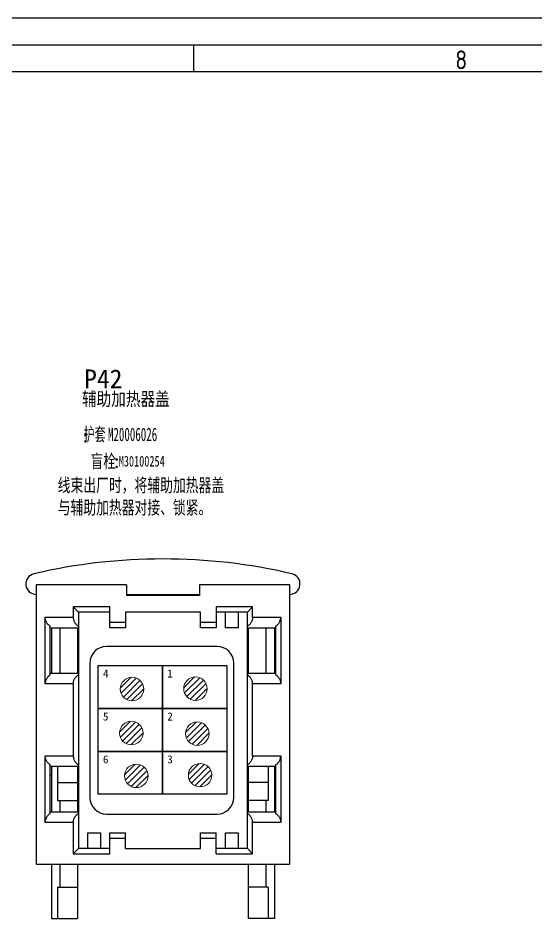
# Model space of a CAD drawing. Header units: millimetres. Extents: x -2653 to 6698, y -4403 to -42.
# Drawn here: x 501.8 to 598.4, y -505.8 to -337.3 of the extents above; entities that cross this region are included whole.
import ezdxf
from ezdxf.enums import TextEntityAlignment as Align

# ---------------------------------------------------------------- set-up
doc = ezdxf.new("R2010")
doc.units = ezdxf.units.MM
doc.header["$MEASUREMENT"] = 0
for name, color, linetype in [('4', 4, 'Continuous'), ('文字', 3, 'Continuous'), ('连接器-供应商', 43, 'Continuous'), ('连接器-功能', 63, 'Continuous'), ('连接器-名称', 53, 'Continuous'), ('连接器-编码', 52, 'Continuous'), ('附件-供应商', 43, 'Continuous'), ('附件-名称', 53, 'Continuous'), ('附件-数量', 21, 'Continuous'), ('附件-编码', 52, 'Continuous')]:
    doc.layers.add(name, color=color, linetype=linetype)
for name, color, linetype, plot in [('连接器-不打印', 1, 'Continuous', False), ('连接器-位置', 12, 'Continuous', False), ('附件-不打印', 2, 'Continuous', False)]:
    doc.layers.add(name, color=color, linetype=linetype, plot=plot)
doc.styles.add('CL', font='', dxfattribs={"height": 2})
doc.styles.add('GBHZ', font='gbenor.shx', dxfattribs={"bigfont": 'gbcbig.shx'})
doc.styles.add('灯泡', font='', dxfattribs={"width": 0.7})
doc.styles.get('CL').set_extended_font_data('SimSun')
doc.styles.get('灯泡').set_extended_font_data('NSimSun')

# ---------------------------------------------------------------- blocks, each defined once
blk = doc.blocks.new('06A0TK')
blk.add_line((720, 836), (720, 831))
for points in [[(0, 0), (1189, 0), (1189, 841), (0, 841)], [(1184, 5), (20, 5), (20, 836), (1184, 836)]]:
    blk.add_lwpolyline(points, close=True)
at = {"layer": '4'}
blk.add_lwpolyline([(1179, 10), (25, 10), (25, 831), (1179, 831)], close=True, dxfattribs=at)
at = {"style": 'GBHZ'}
blk.add_text('8', height=3.5, dxfattribs=at).set_placement((768.76, 831.45))
blk = doc.blocks.new('图框')
at = {"color": 0}
blk.add_blockref('06A0TK', (-348, 0), dxfattribs=at)
at = {"color": 0, "style": '灯泡', "flags": 12}
blk.add_attdef('线束型号', text='', height=4, dxfattribs=at).set_placement((798.5, 45), align=Align.MIDDLE_CENTER)
at = {"color": 0, "style": '灯泡', "width": 0.9, "flags": 12}
for tag, height, p in [('线束名称', 5, (733.5, 40)), ('适用车型', 3, (808.5, 37.5)), ('方案号', 3, (808.5, 32.5)), ('图纸日期', 3, (808.5, 27.5)), ('通知书', 3, (808.5, 22.5)), ('公司名', 5, (728.5, 20)), ('识别号', 3, (808.5, 17.5)), ('图幅', 3, (789.75, 12.5)), ('质量', 3, (822.25, 12.5))]:
    blk.add_attdef(tag, text='', height=height, dxfattribs=at).set_placement(p, align=Align.MIDDLE_CENTER)
blk = doc.blocks.new('1-967241-1')
at = {"color": 7, "linetype": 'Continuous'}
for p, q in [((-23.62, 52.1), (-23.62, 0)), ((-6.8, 52.1), (-23.62, 52.1)), ((-6.8, 52.1), (-6.8, 50.16)), ((6.8, 52.1), (6.8, 50.16)), ((23.62, 52.1), (6.8, 52.1)), ((23.62, 52.1), (23.62, 0)), ((-6.8, 50.35), (6.8, 50.35)), ((6.8, 50.16), (-6.8, 50.16)), ((-16.72, 48.02), (-15.75, 47.04)), ((-16.72, 48.02), (-16.72, 46.07)), ((-9.91, 48.02), (-16.72, 48.02)), ((-9.91, 44.13), (-9.91, 48.02)), ((9.91, 48.02), (9.91, 44.13)), ((16.72, 48.02), (9.91, 48.02)), ((16.72, 48.02), (15.75, 47.04)), ((16.72, 46.07), (16.72, 48.02)), ((-21.97, 46.07), (-16.72, 46.07)), ((-21.97, 33.63), (-21.97, 46.07)), ((-15.75, 47.04), (-15.75, 2.92)), ((-9.91, 47.04), (-15.75, 47.04)), ((-7, 47.04), (-7, 44.13)), ((7, 47.04), (-7, 47.04)), ((7, 44.13), (7, 47.04)), ((15.75, 47.04), (9.91, 47.04)), ((11.66, 44.13), (11.66, 47.04)), ((14, 47.04), (14, 44.13)), ((15.75, 2.92), (15.75, 47.04)), ((16.72, 46.07), (21.97, 46.07)), ((21.97, 46.07), (21.97, 33.63)), ((-21, 35.31), (-21, 44.39)), ((-21, 44.13), (-15.75, 44.13)), ((-20.8, 44.13), (-20.8, 35.58)), ((-19.25, 44.13), (-19.25, 35.58)), ((-15.94, 44.13), (-15.94, 35.58)), ((-7, 45.1), (-9.91, 45.1)), ((-7, 44.13), (-9.91, 44.13)), ((9.91, 45.1), (7, 45.1)), ((9.91, 44.13), (7, 44.13)), ((14, 44.13), (11.66, 44.13)), ((15.75, 44.13), (21, 44.13)), ((15.94, 35.58), (15.94, 44.13)), ((19.25, 35.58), (19.25, 44.13)), ((20.8, 44.13), (20.8, 35.58)), ((21, 44.39), (21, 35.31)), ((10.09, 40.63), (-10.52, 40.63)), ((-13.63, 37.52), (-13.63, 12.44)), ((13.2, 12.44), (13.2, 37.52)), ((-15.75, 35.58), (-21, 35.58)), ((21, 35.58), (15.75, 35.58)), ((-16.72, 33.63), (-21.97, 33.63)), ((-16.72, 33.63), (-16.72, 20.22)), ((16.72, 20.22), (16.72, 33.63)), ((21.97, 33.63), (16.72, 33.63)), ((-21.97, 20.22), (-16.72, 20.22)), ((-21.97, 7.78), (-21.97, 20.22)), ((16.72, 20.22), (21.97, 20.22)), ((21.97, 20.22), (21.97, 7.78)), ((-21, 9.46), (-21, 18.53)), ((-21, 18.27), (-15.75, 18.27)), ((-20.8, 18.27), (-20.8, 9.72)), ((-19.63, 18.27), (-19.63, 11.86)), ((-15.94, 18.27), (-15.94, 9.72)), ((15.75, 18.27), (21, 18.27)), ((15.94, 9.72), (15.94, 18.27)), ((19.63, 18.27), (19.63, 11.86)), ((20.8, 18.27), (20.8, 9.72)), ((21, 18.53), (21, 9.46)), ((-20.8, 16.52), (-21, 16.52)), ((-19.63, 15.21), (-15.94, 15.21)), ((-15.75, 16.52), (-15.94, 16.52)), ((15.94, 16.52), (15.75, 16.52)), ((19.63, 15.21), (15.94, 15.21)), ((21, 16.52), (20.8, 16.52)), ((-19.63, 11.86), (-15.94, 11.86)), ((-19.25, 11.86), (-19.25, 9.72)), ((19.63, 11.86), (15.94, 11.86)), ((19.25, 9.72), (19.25, 11.86)), ((-15.75, 9.72), (-21, 9.72)), ((-10.52, 9.33), (10.09, 9.33)), ((21, 9.72), (15.75, 9.72)), ((-16.72, 7.78), (-21.97, 7.78)), ((-16.72, 7.78), (-16.72, 1.94)), ((16.72, 1.94), (16.72, 7.78)), ((21.97, 7.78), (16.72, 7.78)), ((-14, 5.83), (-11.66, 5.83)), ((-14, 2.92), (-14, 5.83)), ((-11.66, 5.83), (-11.66, 2.92)), ((-9.91, 5.83), (-7, 5.83)), ((-9.91, 1.94), (-9.91, 5.83)), ((-7, 2.92), (-7, 5.83)), ((7, 5.83), (9.91, 5.83)), ((7, 2.92), (7, 5.83)), ((9.91, 1.94), (9.91, 5.83)), ((11.66, 5.83), (14, 5.83)), ((11.66, 2.92), (11.66, 5.83)), ((14, 5.83), (14, 2.92)), ((-9.91, 4.86), (-7, 4.86)), ((7, 4.86), (9.91, 4.86)), ((-16.72, 1.94), (-15.75, 2.92)), ((-16.72, 1.94), (-9.91, 1.94)), ((-9.91, 2.92), (-15.75, 2.92)), ((-7, 2.92), (7, 2.92)), ((15.75, 2.92), (9.91, 2.92)), ((9.91, 1.94), (16.72, 1.94)), ((16.72, 1.94), (15.75, 2.92)), ((-23.62, 0), (23.62, 0)), ((-20.8, 0), (-20.8, -10.11)), ((-19.25, 0), (-19.25, -4.28)), ((-15.94, 0), (-15.94, -10.11)), ((15.94, -10.11), (15.94, 0)), ((19.25, -4.28), (19.25, 0)), ((20.8, 0), (20.8, -10.11)), ((-19.63, -4.28), (-15.94, -4.28)), ((-19.63, -4.28), (-19.63, -10.11)), ((19.63, -4.28), (15.94, -4.28)), ((19.63, -4.28), (19.63, -10.11)), ((-20.8, -10.11), (-15.94, -10.11)), ((20.8, -10.11), (15.94, -10.11))]:
    blk.add_line(p, q, dxfattribs=at)
for points in [[(-0.09, 37.05), (-0.09, 29.05), (-12.09, 29.05), (-12.09, 37.05)], [(11.91, 37.05), (11.91, 29.05), (-0.09, 29.05), (-0.09, 37.05)], [(-0.09, 29.05), (-0.09, 21.05), (-12.09, 21.05), (-12.09, 29.05)], [(11.91, 29.05), (11.91, 21.05), (-0.09, 21.05), (-0.09, 29.05)], [(-0.09, 21.05), (-0.09, 13.05), (-12.09, 13.05), (-12.09, 21.05)], [(11.91, 21.05), (11.91, 13.05), (-0.09, 13.05), (-0.09, 21.05)]]:
    blk.add_lwpolyline(points, close=True)
for centre, radius, start, end in [((0, -48.79), 105.75, 76.8484, 103.1516), ((-23.62, 52.29), 1.94, 103.1516, 270), ((23.62, 52.29), 1.94, 270, 76.8484), ((-10.52, 37.52), 3.11, 90, 180), ((10.09, 37.52), 3.11, 0, 90), ((-10.52, 12.44), 3.11, 180, 270), ((10.09, 12.44), 3.11, 270, 0)]:
    blk.add_arc(centre, radius, start, end, dxfattribs=at)
for points, start_tangent, end_tangent in [([(-21, 44.39), (-21.18, 44.51), (-21.36, 44.66), (-21.52, 44.83), (-21.66, 45.03), (-21.79, 45.26), (-21.88, 45.51), (-21.95, 45.79), (-21.97, 46.07)], (-0.86592, 0.500183), (0, 1)), ([(-16.72, 46.07), (-16.7, 45.79), (-16.63, 45.51), (-16.54, 45.25), (-16.41, 45.03), (-16.27, 44.83), (-16.11, 44.66), (-15.93, 44.51), (-15.75, 44.39)], (0, -1), (0.86592, -0.500183)), ([(16.72, 46.07), (16.7, 45.79), (16.63, 45.51), (16.54, 45.25), (16.41, 45.03), (16.27, 44.83), (16.11, 44.66), (15.93, 44.51), (15.75, 44.39)], (0, -1), (-0.86592, -0.500183)), ([(21, 44.39), (21.18, 44.51), (21.36, 44.66), (21.52, 44.83), (21.66, 45.03), (21.79, 45.26), (21.88, 45.51), (21.95, 45.79), (21.97, 46.07)], (0.86592, 0.500183), (0, 1)), ([(-21, 35.31), (-21.18, 35.19), (-21.36, 35.05), (-21.52, 34.88), (-21.66, 34.68), (-21.79, 34.45), (-21.88, 34.19), (-21.95, 33.92), (-21.97, 33.63)], (-0.86592, -0.500183), (0, -1)), ([(-16.72, 33.63), (-16.7, 33.92), (-16.63, 34.2), (-16.54, 34.45), (-16.41, 34.68), (-16.27, 34.88), (-16.11, 35.05), (-15.93, 35.19), (-15.75, 35.31)], (0, 1), (0.86592, 0.500183)), ([(16.72, 33.63), (16.7, 33.92), (16.63, 34.2), (16.54, 34.45), (16.41, 34.68), (16.27, 34.88), (16.11, 35.05), (15.93, 35.19), (15.75, 35.31)], (0, 1), (-0.86592, 0.500183)), ([(21, 35.31), (21.18, 35.19), (21.36, 35.05), (21.52, 34.88), (21.66, 34.68), (21.79, 34.45), (21.88, 34.19), (21.95, 33.92), (21.97, 33.63)], (0.86592, -0.500183), (0, -1)), ([(-21, 18.53), (-21.18, 18.66), (-21.36, 18.8), (-21.52, 18.97), (-21.66, 19.17), (-21.79, 19.4), (-21.88, 19.65), (-21.95, 19.93), (-21.97, 20.22)], (-0.86592, 0.500183), (0, 1)), ([(-16.72, 20.22), (-16.7, 19.93), (-16.63, 19.65), (-16.54, 19.4), (-16.41, 19.17), (-16.27, 18.97), (-16.11, 18.8), (-15.93, 18.66), (-15.75, 18.53)], (0, -1), (0.86592, -0.500183)), ([(16.72, 20.22), (16.7, 19.93), (16.63, 19.65), (16.54, 19.4), (16.41, 19.17), (16.27, 18.97), (16.11, 18.8), (15.93, 18.66), (15.75, 18.53)], (0, -1), (-0.86592, -0.500183)), ([(21, 18.53), (21.18, 18.66), (21.36, 18.8), (21.52, 18.97), (21.66, 19.17), (21.79, 19.4), (21.88, 19.65), (21.95, 19.93), (21.97, 20.22)], (0.86592, 0.500183), (0, 1)), ([(-21, 9.46), (-21.18, 9.34), (-21.36, 9.19), (-21.52, 9.02), (-21.66, 8.82), (-21.79, 8.59), (-21.88, 8.34), (-21.95, 8.06), (-21.97, 7.78)], (-0.86592, -0.500183), (0, -1)), ([(-16.72, 7.78), (-16.7, 8.06), (-16.63, 8.34), (-16.54, 8.59), (-16.41, 8.82), (-16.27, 9.02), (-16.11, 9.19), (-15.93, 9.34), (-15.75, 9.46)], (0, 1), (0.86592, 0.500183)), ([(16.72, 7.78), (16.7, 8.06), (16.63, 8.34), (16.54, 8.59), (16.41, 8.82), (16.27, 9.02), (16.11, 9.19), (15.93, 9.34), (15.75, 9.46)], (0, 1), (-0.86592, 0.500183)), ([(21, 9.46), (21.18, 9.34), (21.36, 9.19), (21.52, 9.02), (21.66, 8.82), (21.79, 8.59), (21.88, 8.34), (21.95, 8.06), (21.97, 7.78)], (0.86592, -0.500183), (0, -1))]:
    blk.add_spline(points, degree=3, dxfattribs=dict(at, start_tangent=start_tangent, end_tangent=end_tangent))
at = {"color": 0, "linetype": 'ByBlock', "lineweight": -2, "style": '灯泡'}
for s, p in [('4', (-11.18, 34.81)), ('1', (0.82, 34.81)), ('5', (-11.18, 26.81)), ('2', (0.82, 26.81)), ('6', (-11.18, 18.81)), ('3', (0.82, 18.81))]:
    blk.add_text(s, height=1.5, dxfattribs=at).set_placement(p)
blk = doc.blocks.new('连接器')
at = {"layer": '文字', "style": 'CL'}
blk.add_text(':', height=2.5, dxfattribs=at).set_placement((-3.93, -4.36), align=Align.MIDDLE_CENTER)
at = {"layer": '连接器-不打印', "color": 2, "style": 'CL', "width": 0.6, "flags": 5}
for tag, p in [('供方编码', (-7.19, -6.29)), ('数量', (-5.12, -5.84))]:
    blk.add_attdef(tag, text='', height=0.2, dxfattribs=at).set_placement(p, align=Align.MIDDLE_LEFT)
at = {"layer": '连接器-不打印', "color": 3, "style": 'CL', "width": 0.6, "flags": 5}
for tag, p in [('工位', (-7.19, -5.84)), ('规格', (-2.94, -5.84))]:
    blk.add_attdef(tag, text='', height=0.2, dxfattribs=at).set_placement(p, align=Align.MIDDLE_LEFT)
at = {"layer": '连接器-不打印', "color": 1, "style": 'CL', "width": 0.6, "flags": 5}
for tag, p in [('选项', (-7.19, -6.06)), ('备注', (-2.94, -6.06))]:
    blk.add_attdef(tag, text='', height=0.2, dxfattribs=at).set_placement(p, align=Align.MIDDLE_LEFT)
at = {"layer": '连接器-不打印', "color": 1, "style": 'CL', "width": 0.6, "flags": 1}
for tag, p in [('加余量', (-4.97, -6.06)), ('单位', (-4.97, -6.29)), ('自带线', (-2.77, -6.29))]:
    blk.add_attdef(tag, text='', height=0.2, dxfattribs=at).set_placement(p, align=Align.MIDDLE_CENTER)
at = {"layer": '连接器-位置', "color": 1, "style": 'CL', "flags": 4}
blk.add_attdef('位置', text='', height=3.5, dxfattribs=at).set_placement((-4.41, 2.42), align=Align.MIDDLE_CENTER)
at = {"layer": '连接器-供应商', "color": 3, "style": 'CL', "width": 0.6, "flags": 4}
blk.add_attdef('供应商', text='', height=2.5, dxfattribs=at).set_placement((-16.81, -4.38), align=Align.MIDDLE_RIGHT)
at = {"layer": '连接器-功能', "color": 3, "style": 'CL', "width": 0.8, "flags": 4}
blk.add_attdef('功能', text='', height=2.5, dxfattribs=at).set_placement((-4.34, -1.26), align=Align.MIDDLE_CENTER)
at = {"layer": '连接器-名称', "color": 3, "style": 'CL', "width": 0.6, "flags": 4}
blk.add_attdef('名称', text='', height=2.5, dxfattribs=at).set_placement((-4.1, -4.36), align=Align.MIDDLE_RIGHT)
at = {"layer": '连接器-编码', "color": 2, "style": 'CL', "width": 0.6, "flags": 4}
blk.add_attdef('编码', text='', height=2.5, dxfattribs=at).set_placement((-3.66, -4.36), align=Align.MIDDLE_LEFT)
blk = doc.blocks.new('附件')
at = {"layer": '文字', "color": 3, "style": 'CL'}
blk.add_text(':', height=2.5, dxfattribs=at).set_placement((-3.79, -0.38), align=Align.MIDDLE_CENTER)
at = {"layer": '附件-不打印', "color": 3, "style": 'CL', "width": 0.7, "flags": 5}
for tag, p in [('供方编码', (-8.49, -1.62)), ('范围', (-8.49, -1.32)), ('工位', (-6.9, -1.32)), ('位置', (-5.31, -1.32))]:
    blk.add_attdef(tag, text='', height=0.2, dxfattribs=at).set_placement(p, align=Align.MIDDLE_CENTER)
at = {"layer": '附件-不打印', "color": 1, "style": 'CL'}
for tag, width, flags, p in [('选项', 0.7, 13, (-6.9, -1.62)), ('备注', 0.7, 5, (-5.31, -1.62)), ('规格', 0.7, 5, (-3.72, -1.62)), ('单位', 0.6, 1, (-3.72, -1.32))]:
    blk.add_attdef(tag, text='', height=0.2, dxfattribs=dict(at, width=width, flags=flags)).set_placement(p, align=Align.MIDDLE_CENTER)
at = {"layer": '附件-供应商', "color": 3, "style": 'CL', "width": 0.7, "flags": 8}
blk.add_attdef('供应商', text='', height=2.5, dxfattribs=at).set_placement((-13.4, -0.42), align=Align.MIDDLE_RIGHT)
at = {"layer": '附件-名称', "color": 3, "style": 'CL', "width": 0.7, "flags": 4}
blk.add_attdef('名称', text='', height=2.5, dxfattribs=at).set_placement((-3.92, -0.38), align=Align.MIDDLE_RIGHT)
at = {"layer": '附件-数量', "color": 2, "style": 'CL', "width": 0.7, "flags": 2}
blk.add_attdef('*', text='', height=1, dxfattribs=at).set_placement((15.72, -0.38), align=Align.MIDDLE_CENTER)
at = {"layer": '附件-数量', "color": 2, "style": 'CL', "width": 0.7, "flags": 4}
blk.add_attdef('数量', text='', height=1.2, dxfattribs=at).set_placement((16.07, -0.38), align=Align.MIDDLE_LEFT)
at = {"layer": '附件-编码', "color": 2, "style": 'CL', "width": 0.7, "flags": 4}
blk.add_attdef('编码', text='', height=2.5, dxfattribs=at).set_placement((-3.65, -0.38), align=Align.MIDDLE_LEFT)

msp = doc.modelspace()

# ---------------------------------------------------------------- hatches: boundary and pattern name
at = {"linetype": 'ByBlock', "lineweight": 9}
h = msp.add_hatch(dxfattribs=at)
h.set_pattern_fill('LINE', color=0, scale=0.25, angle=45, style=0)
h.set_pattern_definition([(45, (-2586.18386, -1377.0724), (-0.561266, 0.561266), [])])
h.paths.add_polyline_path([(520.88, -462.49, 1), (525.26, -462.49, 1)])
h = msp.add_hatch(dxfattribs=at)
h.set_pattern_fill('LINE', color=0, scale=0.25, angle=45, style=0)
h.set_pattern_definition([(45, (-2574.3431, -1377.0063), (-0.561266, 0.561266), [])])
h.paths.add_polyline_path([(532.72, -462.42, 1), (537.1, -462.42, 1)])
h = msp.add_hatch(dxfattribs=at)
h.set_pattern_fill('LINE', color=0, scale=0.25, angle=45, style=0)
h.set_pattern_definition([(45, (-2586.3144, -1385.2818), (-0.561266, 0.561266), [])])
h.paths.add_polyline_path([(520.75, -470.7, 1), (525.13, -470.7, 1)])
h = msp.add_hatch(dxfattribs=at)
h.set_pattern_fill('LINE', color=0, scale=0.25, angle=45, style=0)
h.set_pattern_definition([(45, (-2574.01235, -1385.397), (-0.561266, 0.561266), [])])
h.paths.add_polyline_path([(533.06, -470.82, 1), (537.43, -470.82, 1)])
h = msp.add_hatch(dxfattribs=at)
h.set_pattern_fill('LINE', color=0, scale=0.25, angle=45, style=0)
h.set_pattern_definition([(45, (-2585.3883, -1393.2761), (-0.561266, 0.561266), [])])
h.paths.add_polyline_path([(521.68, -478.69, 1), (526.06, -478.69, 1)])
h = msp.add_hatch(dxfattribs=at)
h.set_pattern_fill('LINE', color=0, scale=0.25, angle=45, style=0)
h.set_pattern_definition([(45, (-2573.4814, -1393.144), (-0.561266, 0.561266), [])])
h.paths.add_polyline_path([(533.59, -478.56, 1), (537.96, -478.56, 1)])

# ---------------------------------------------------------------- linework, layer by layer
at = {"color": 0, "linetype": 'ByBlock', "lineweight": 9}
for centre in [(523.07, -462.49), (534.91, -462.42), (522.94, -470.7), (535.24, -470.82), (523.87, -478.69), (535.78, -478.56)]:
    msp.add_circle(centre, 2.19, dxfattribs=at)

# ---------------------------------------------------------------- block references
for name, p in [('图框', (162.57, -1178.27)), ('1-967241-1', (528.84, -495.17))]:
    msp.add_blockref(name, p)
ref = msp.add_blockref('连接器', (518.32, -410.88))
ref.add_attrib('位置', 'P42', dxfattribs={"layer": '连接器-位置', "color": 1, "height": 3.5, "style": 'CL', "flags": 8}).set_placement((517.72, -404.59), align=Align.MIDDLE_CENTER)
ref.add_attrib('功能', '辅助加热器盖', dxfattribs={"layer": '连接器-功能', "color": 3, "height": 2.5, "style": 'CL', "width": 0.8, "flags": 8}).set_placement((513.74, -408.35), align=Align.MIDDLE_LEFT)
ref.add_attrib('名称', '护套', dxfattribs={"layer": '连接器-名称', "color": 3, "height": 2.5, "style": 'CL', "width": 0.6, "flags": 8}).set_placement((518.15, -414.96), align=Align.MIDDLE_RIGHT)
ref.add_attrib('编码', 'M20006026', dxfattribs={"layer": '连接器-编码', "color": 7, "height": 2.5, "style": 'CL', "width": 0.6}).set_placement((518.59, -414.96), align=Align.MIDDLE_LEFT)
ref = msp.add_blockref('附件', (524.02, -419.59))
ref.add_attrib('名称', '盲栓', dxfattribs={"layer": '附件-名称', "color": 3, "height": 2.5, "style": 'CL', "width": 0.7, "flags": 8}).set_placement((520.1, -419.97), align=Align.MIDDLE_RIGHT)
ref.add_attrib('编码', 'M30100254', dxfattribs={"layer": '附件-编码', "color": 2, "height": 2, "style": 'CL', "width": 0.7}).set_placement((520.6, -419.97), align=Align.MIDDLE_LEFT)

# ---------------------------------------------------------------- texts
at = {"layer": '文字', "lineweight": 0, "insert": (509.22, -423.19), "char_height": 2.5, "width": 32.7874, "attachment_point": 1, "style": '灯泡'}
msp.add_mtext('线束出厂时，将辅助加热器盖与辅助加热器对接、锁紧。', dxfattribs=at)

doc.saveas('drawing.dxf')
